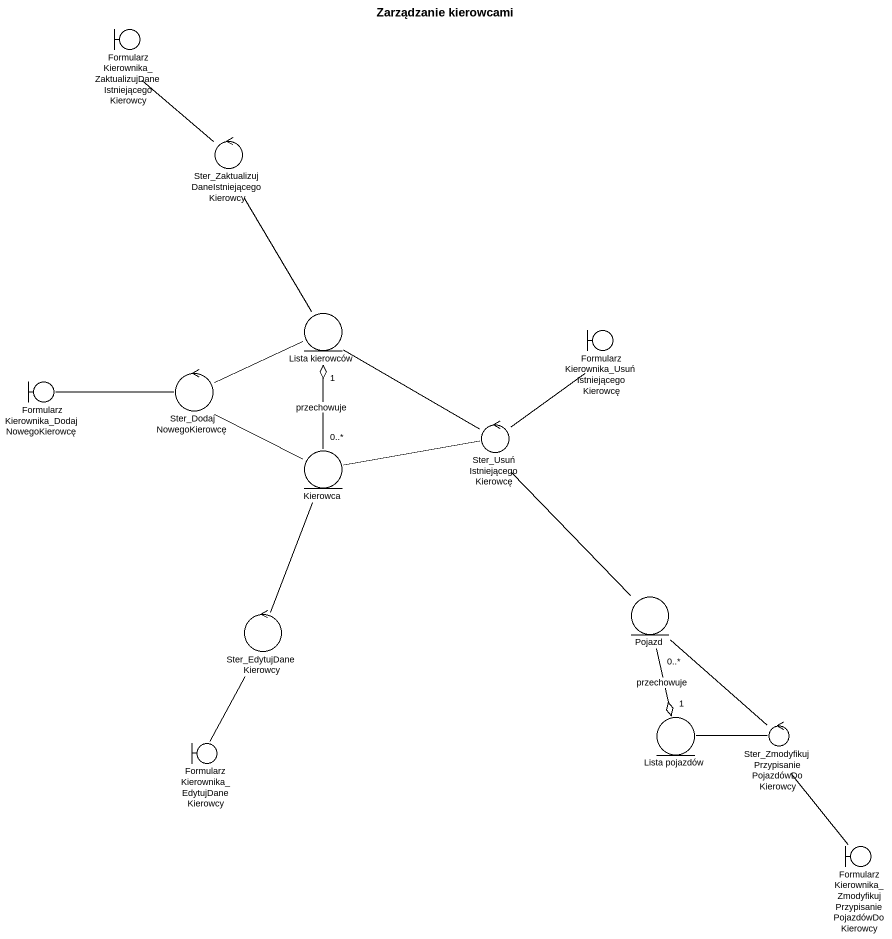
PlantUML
@startuml
title Zarządzanie kierowcami
boundary "FormularzKierownika_ZaktualizujDaneIstniejącegoKierowcy" as FormularzKierownika
control "Ster_ZaktualizujDaneIstniejącegoKierowcy" as Ster_ZaktualizujDaneIstnieją
entity "Lista kierowców" as Lista_kierowców
boundary "FormularzKierownika_UsuńIstniejącegoKierowcę" as FormularzKierownika_2
boundary "FormularzKierownika_DodajNowegoKierowcę" as FormularzKierownika_3
control Ster_DodajNowegoKierowcę
control "Ster_UsuńIstniejącegoKierowcę" as Ster_UsuńIstniejącegoKierowc
entity Kierowca
control Ster_EdytujDaneKierowcy
entity Pojazd
boundary "FormularzKierownika_EdytujDaneKierowcy" as FormularzKierownika_4
entity "Lista pojazdów" as Lista_pojazdów
control "Ster_ZmodyfikujPrzypisaniePojazdówDoKierowcy" as Ster_ZmodyfikujPrzypisaniePo
boundary "FormularzKierownika_ZmodyfikujPrzypisaniePojazdówDoKierowcy" as FormularzKierownika_5
FormularzKierownika -- Ster_ZaktualizujDaneIstnieją
Ster_ZaktualizujDaneIstnieją -- Lista_kierowców
FormularzKierownika_2 -- Ster_UsuńIstniejącegoKierowc
FormularzKierownika_3 -right- Ster_DodajNowegoKierowcę
Ster_DodajNowegoKierowcę -right- Lista_kierowców
Ster_DodajNowegoKierowcę -- Kierowca
Ster_UsuńIstniejącegoKierowc -up- Lista_kierowców
Ster_UsuńIstniejącegoKierowc -left- Kierowca
Ster_UsuńIstniejącegoKierowc -- Pojazd
Kierowca "0..*" -up-o "1" Lista_kierowców : przechowuje
Ster_EdytujDaneKierowcy -up- Kierowca
Pojazd "0..*" --o "1" Lista_pojazdów : przechowuje
FormularzKierownika_4 -up- Ster_EdytujDaneKierowcy
Ster_ZmodyfikujPrzypisaniePo -up- Pojazd
Ster_ZmodyfikujPrzypisaniePo -left- Lista_pojazdów
FormularzKierownika_5 -up- Ster_ZmodyfikujPrzypisaniePo
@enduml
